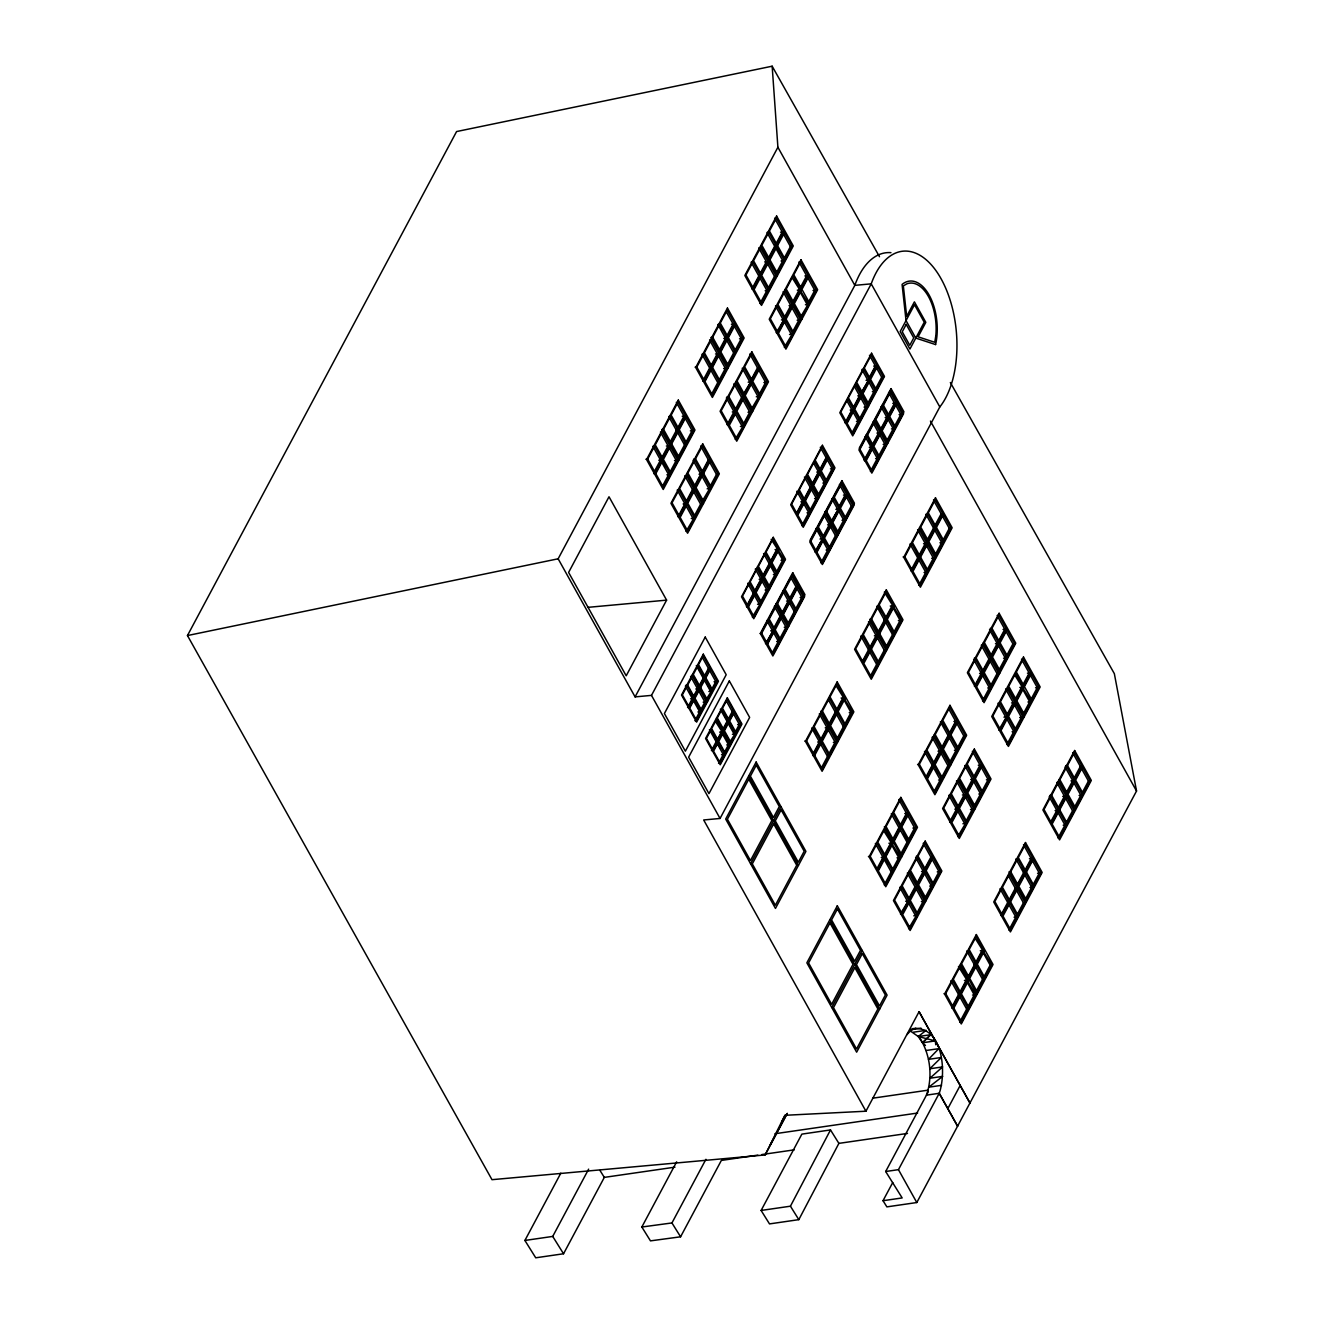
<?xml version="1.0" encoding="UTF-8"?>
<svg xmlns="http://www.w3.org/2000/svg" width="1324" height="1324" viewBox="0 0 1324 1324"><rect width="100%" height="100%" fill="white"/><g stroke="black" fill="none" stroke-linecap="round" stroke-linejoin="round"><path stroke-width="1.5" d="M950.351 382.52L1114.345 673.668L1136.538 791.007L916.804 1202.54L886.881 1206.876L883.025 1200.703L902.174 1197.939L885.673 1171.508L898.45 1169.655L939.229 1093.293C946.66 1072.523 943.135 1024.875 912.203 1028.682M879.484 256.707L772.157 66.2L456.581 131.556L187.462 635.553L491.998 1179.684L765.14 1154.942L784.867 1115.304L865.929 1111.217L919.071 1011.685L969.946 1103.008L919.071 1011.685M761.118 1210.45L790.428 1206.197L830.496 1129.935L838.886 1143.373L798.819 1219.652L769.509 1223.906L761.118 1210.45L801.864 1134.122L830.496 1129.935M187.462 635.553L558.149 558.794L777.9 147.262L772.157 66.2M647.668 459.08L654.586 446.122L662.265 459.908L655.347 472.867L647.668 459.08L645.913 459.246M663.539 429.357L670.474 416.398L678.153 430.168L671.218 443.126L663.539 429.357L661.785 429.506M696.821 367.046L703.739 354.087L711.418 367.873L704.5 380.832L696.821 367.046L695.067 367.211M711.336 339.854L704.418 352.813L712.097 366.599L719.015 353.64L711.336 339.854L709.581 340.02M712.693 337.306L719.611 324.347L727.29 338.133L720.372 351.092L712.693 337.306L710.938 337.471M753.637 288.781L760.555 275.822L752.876 262.053L745.958 275.011L753.637 288.781L751.883 288.946M761.234 274.565L768.152 261.606L760.472 247.82L753.555 260.778L761.234 274.565L759.48 274.713M768.764 232.312L761.83 245.271L769.509 259.057L776.427 246.098L768.764 232.312L766.993 232.478L782.798 260.828M776.361 218.079L769.443 231.038L777.122 244.824L784.04 231.865L776.361 218.079L774.606 218.245M654.453 471.41L668.107 445.84M669.464 443.292L683.995 416.1L676.316 402.314M702.73 380.998L717.26 353.806M719.478 349.635L733.132 324.066M752.744 287.325L766.397 261.755M768.632 257.601L782.285 232.014M654.9 472.205L660.08 462.49M663.357 456.35L667.693 448.257M672.509 439.22L676.829 431.127L678.583 430.962L686.262 444.748L679.344 457.707L671.665 443.921L678.583 430.962M679.245 426.609L682.704 420.138M704.914 378.548L710.094 368.817L711.849 368.668L719.528 382.437L712.61 395.396L704.931 381.626L711.849 368.668M712.511 364.315L717.691 354.584L719.445 354.435L727.124 368.221L720.206 381.18L712.527 367.393L719.445 354.435M719.925 350.43L725.105 340.715M727.521 336.197L732.702 326.482M753.191 288.119L759.248 276.782L761.002 276.617L768.681 290.403L761.763 303.362L760.009 303.527M760.787 273.886L763.385 269.037M769.939 256.773L775.119 247.042L776.874 246.893L784.553 260.663L777.635 273.621L769.956 259.852L776.874 246.893M777.536 242.54L782.716 232.809L784.47 232.66L792.149 246.43L785.231 259.388L777.552 245.619L784.47 232.66M662.943 458.634L669.861 445.675L662.182 431.889L655.264 444.847L662.943 458.634L661.189 458.799M678.831 428.91L685.749 415.951L678.07 402.165L671.152 415.124L678.831 428.91L677.061 429.059M727.968 336.859L734.886 323.9L727.207 310.114L720.289 323.073L727.968 336.859L726.214 337.024M655.794 473.661L662.712 460.702L670.391 474.488L663.473 487.447L655.794 473.661L654.039 473.827M671.069 473.214L677.987 460.256L670.308 446.469L663.39 459.428L671.069 473.214L669.315 473.38M686.18 416.729L679.262 429.688L686.941 443.474L693.859 430.515L686.18 416.729L684.425 416.894L692.104 430.681L677.59 457.872M728.498 365.672L735.416 352.714L727.737 338.927L720.819 351.886L728.498 365.672L726.727 365.821M736.094 351.439L743.012 338.481L735.333 324.694L728.415 337.653L736.094 351.439L734.34 351.588M761.002 276.617L754.084 289.575L761.763 303.362M768.599 262.384L761.681 275.342L769.36 289.128L776.278 276.17L768.599 262.384L766.844 262.549M662.579 485.991L676.233 460.421L669.514 448.356M711.716 393.94L725.37 368.37L718.651 356.322M727.604 364.216L741.258 338.63L734.539 326.581M760.87 301.905L767.606 289.294M768.466 287.672L774.523 276.335L776.278 276.17M776.741 272.165L790.395 246.595L792.149 246.43M687.322 502.392L694.239 489.433L686.56 475.647L679.642 488.606L687.322 502.392L685.567 502.541L678.831 515.152M695.596 486.884L702.514 473.926L694.835 460.14L687.917 473.098L695.596 486.884L693.842 487.05M695.514 458.865L702.432 445.907L710.111 459.693L703.193 472.651L695.514 458.865L693.759 459.031M728.862 424.574L735.78 411.615L728.101 397.829L721.183 410.788L728.862 424.574L727.108 424.739L741.622 397.548L743.376 397.382L735.714 383.612L733.943 383.761L749.748 412.128L743.691 423.465M727.025 396.72L728.779 396.571L735.714 383.612M801.483 288.566L808.401 275.607L800.722 261.821L793.804 274.78L801.483 288.566L799.729 288.731L792.133 302.964M686.428 500.935L692.485 489.582L694.239 489.433M694.703 485.428L708.357 459.858L710.111 459.693M743.856 393.377L759.264 367.658L751.585 353.872L744.667 366.831L752.346 380.617M751.453 379.144L757.51 367.807L759.264 367.658M784.718 316.85L790.776 305.513M800.59 287.109L806.647 275.773M679.278 515.946L685.319 504.609L687.073 504.444L694.752 518.23L687.835 531.189L686.08 531.354L702.365 503.997L694.686 490.228L692.932 490.377L686.875 501.713M696.01 484.601L701.207 474.869L702.961 474.72L710.64 488.49L703.723 501.448L701.968 501.614L718.237 474.273L710.558 460.487L708.803 460.653M702.746 471.989L707.943 462.258M729.276 422.29L734.472 412.575L726.346 397.994L728.101 397.829M738.61 404.813L742.069 398.342L743.823 398.176L751.502 411.963L735.234 439.32M745.164 392.549L750.344 382.835L752.098 382.669L759.777 396.455L752.86 409.414L751.105 409.579L767.374 382.222L759.711 368.436L757.94 368.602L751.9 379.938M781.028 325.39L783.609 320.524M785.165 317.644L791.222 306.307L792.977 306.142L800.656 319.928L784.371 347.269L786.125 347.12L793.043 334.161L785.364 320.375L778.446 333.334L786.125 347.12M793.44 302.137L798.637 292.422M803.635 283.038L807.094 276.567M679.725 516.625L686.643 503.666L678.964 489.88L672.046 502.839L679.725 516.625L677.971 516.774M743.376 397.382L736.458 410.341L728.779 396.571M744.75 394.833L751.668 381.875L743.989 368.105L737.071 381.064L744.75 394.833L742.996 394.999M778.016 332.539L784.933 319.58L777.254 305.794L770.336 318.753L778.016 332.539L776.261 332.705L792.53 305.348L784.851 291.561L777.933 304.52L785.612 318.306M800.805 289.84L793.887 302.799L786.208 289.013L793.126 276.054L800.805 289.84L797.296 290.171M687.073 504.444L680.155 517.403L687.835 531.189M694.686 490.228L687.768 503.186L695.448 516.956M702.961 474.72L696.043 487.679L703.723 501.448M701.886 473.611L703.64 473.446L710.558 460.487M743.823 398.176L736.905 411.135L744.584 424.921M752.098 382.669L745.18 395.628L752.86 409.414M759.711 368.436L752.777 381.395L760.456 395.181M792.977 306.142L786.059 319.101L793.721 332.887M801.252 290.635L794.334 303.593L802.013 317.379L808.931 304.421L792.331 277.941M694.554 515.499L700.611 504.163L702.365 503.997M710.425 485.759L716.483 474.422L718.237 474.273M759.579 393.725L765.62 382.388L749.831 354.021M792.844 331.414L798.885 320.077L783.096 291.727M800.259 317.528L816.527 290.188L808.848 276.402L801.93 289.36L809.609 303.146M808.716 301.69L814.773 290.353L798.968 261.987L800.722 261.821M743.906 426.196L736.988 439.154L729.309 425.368L736.227 412.409L743.906 426.196L740.397 426.51M666.601 600.136L626.202 675.803L568.608 572.431L609.007 496.765L666.601 600.136L587.724 607.368M558.149 558.794L635.09 696.887L854.824 285.355A84.637 45.678 84.8 0 1 890.953 252.652M635.09 696.887L651.491 695.381L871.225 283.849A84.637 45.678 84.8 0 1 941.083 278.768A84.637 45.678 84.8 0 1 939.808 406.948L720.057 818.464L703.673 819.97L865.929 1111.217M685.849 685.253L687.603 685.087L692.353 676.183L699.304 688.662L694.554 697.566L692.783 697.731M698.046 665.542L693.279 674.446L700.231 686.924L704.997 678.02L698.046 665.542L696.275 665.691M755.756 591.977L762.674 579.018L757.03 568.906L750.112 581.865L755.756 591.977L754.316 592.722M822.072 447.148L815.154 460.107L820.93 470.483L827.848 457.525L822.072 447.148L820.317 447.297L832.217 468.679L817.702 495.871L819.457 495.706L826.375 482.747L820.582 472.354L818.828 472.519L812.787 483.856M862.652 392.98L869.57 380.021L863.629 369.346L856.711 382.305L862.652 392.98L860.898 393.145L877.167 365.788L871.225 355.113L864.307 368.072L870.249 378.747M697.549 688.828L687.57 707.513L689.324 707.347L694.074 698.443L687.123 685.964L682.373 694.868L689.324 707.347M698.476 687.073L708.456 668.388L710.21 668.239L703.259 655.761L698.509 664.665L705.46 677.143L703.706 677.292L697.748 666.601M689.87 704.666L691.773 701.108M694.14 696.672L697.947 689.539L699.701 689.39L706.652 701.852L701.902 710.773L694.951 698.294L699.701 689.39M699.833 686.014L703.64 678.898L705.394 678.732L712.345 691.211L707.579 700.115L705.824 700.264M705.047 676.233L708.853 669.116L710.607 668.951L717.558 681.43L706.784 698.493M705.46 677.143L710.21 668.239M696.672 720.537L701.422 711.633L694.471 699.171L689.721 708.075L696.672 720.537L694.918 720.703M698.873 687.801L700.628 687.636L705.394 678.732M710.607 668.951L705.857 677.855L712.808 690.334M746.405 606.375L760.919 579.184M763.137 575.013L776.791 549.443M796.568 513L810.222 487.431L811.976 487.265L806.184 476.872L799.266 489.83L805.058 500.224L811.976 487.265M812.439 483.26L819.175 470.649M820.053 469.027L826.093 457.69L827.848 457.525M747.58 605.333L753.637 593.996L755.392 593.831L761.035 603.943L754.117 616.901L752.363 617.067L768.632 589.71L762.988 579.598L761.234 579.763L756.054 589.478M763.468 575.592L769.525 564.256L771.28 564.09L776.907 574.202L769.989 587.161L764.362 577.049L771.28 564.09M771.064 561.359L776.245 551.645M851.928 409.91L845.01 422.869L846.764 422.72L853.682 409.761L847.741 399.087L840.823 412.045L846.764 422.72M853.484 407.031L859.541 395.694M869.355 377.29L875.412 365.954M796.899 513.596L802.956 502.259L804.711 502.094L810.503 512.487L803.585 525.446L797.793 515.053L804.711 502.094M805.373 497.741L810.553 488.026L812.307 487.861L818.1 498.254L811.182 511.213L809.427 511.378M820.384 469.623L826.424 458.286L828.195 458.121L833.971 468.514L827.053 481.473L821.277 471.079L828.195 458.121M847.079 420.254L852.275 410.539L854.03 410.374L859.971 421.049L853.053 434.007L847.112 423.332L854.03 410.374M853.814 407.643L859.872 396.306L861.626 396.141L867.584 406.816L860.65 419.774L854.708 409.099L861.626 396.141M862.967 390.514L868.147 380.799L869.918 380.633L875.859 391.308L868.941 404.267L867.187 404.432M872.301 373.037L875.76 366.566L877.514 366.4L883.456 377.075L876.538 390.034L870.596 379.359L877.514 366.4M755.077 593.251L748.159 606.21L742.516 596.098L749.434 583.139L755.077 593.251L753.323 593.417M770.949 563.511L764.031 576.47L758.404 566.358L765.322 553.399L770.949 563.511L769.194 563.676M778.545 549.278L771.627 562.237L766 552.125L772.918 539.166L778.545 549.278L775.037 549.609M804.38 501.498L797.462 514.457L791.669 504.063L798.587 491.105L804.38 501.498L800.871 501.813M813.333 484.716L820.251 471.758L814.475 461.381L807.557 474.34L813.333 484.716L811.579 484.882M746.719 606.955L748.474 606.789L755.392 593.831M762.988 579.598L756.07 592.556L761.714 602.668M778.876 549.857L771.958 562.816L777.585 572.928L784.503 559.969L771.164 539.331M861.295 395.528L854.377 408.487L848.419 397.812L855.337 384.854L861.295 395.528L857.77 395.843M803.635 500.985L805.389 500.82L812.307 487.861M820.582 472.354L813.664 485.312L819.457 495.706M869.918 380.633L862.983 393.592L868.941 404.267M695.878 718.915L699.668 711.799L685.369 686.13M711.998 688.712L715.804 681.595L702.498 657.697M760.82 601.212L766.877 589.875L755.276 569.072L757.03 568.906M768.234 587.326L775.152 574.368L763.567 553.564M776.692 571.471L782.749 560.135L778.049 551.711M801.831 525.611L816.345 498.42L804.429 477.037M852.159 432.534L858.895 419.923M859.773 418.318L865.813 406.965L854.576 386.79M868.048 402.81L881.701 377.241L883.456 377.075M772.339 652.682L785.993 627.113L774.391 606.309L776.145 606.144L781.789 616.256L765.52 643.613L767.275 643.447L774.192 630.489L768.549 620.377L761.631 633.335L759.877 633.501M776.145 606.144L769.227 619.102L774.871 629.214M775.765 603.761L777.519 603.595L784.437 590.636L790.064 600.748L783.146 613.707L781.392 613.873L788.31 600.914M810.784 541.317L817.702 528.359L823.495 538.736L816.577 551.694M824.918 511.743L826.673 511.577L833.59 498.618L839.366 509.012L832.448 521.97L830.694 522.119L846.979 494.779L841.187 484.385L839.433 484.551L851.332 505.917L844.414 518.876M841.187 484.385L834.269 497.344L840.061 507.737M859.938 449.283L866.856 436.324L872.814 446.999L865.896 459.958L864.125 460.123L878.656 432.931M867.534 435.05L874.469 422.091L880.41 432.766L873.492 445.725L867.534 435.05L865.78 435.215M881.668 405.475L883.422 405.326L890.34 392.367L896.282 403.026L889.364 415.984L887.61 416.15M724.046 730.07L728.796 721.199L722.06 709.118L717.31 717.989L724.046 730.07L722.292 730.236L732.238 711.617L733.993 711.451L727.257 699.353L722.523 708.241L729.259 720.322L727.505 720.488L721.729 710.127M773.977 627.758L780.035 616.421L781.789 616.256M789.849 598.018L795.906 586.681L797.66 586.515L792.033 576.403L785.115 589.362L790.742 599.474L797.66 586.515M814.823 551.86L831.091 524.503L825.315 514.126L818.381 527.084L824.173 537.461M823.28 536.005L829.337 524.668M839.168 506.281L845.225 494.928M767.572 640.948L772.753 631.234L766.795 620.542L768.549 620.377M774.308 628.337L780.349 617.001L782.12 616.835L787.747 626.947L784.238 627.278M782.583 612.83L788.641 601.493L790.395 601.344L796.022 611.456L794.268 611.605L783.609 592.49M791.04 596.992L796.237 587.26L797.991 587.111L803.618 597.223L800.11 597.538M880.013 430.383L894.528 403.191M816.014 550.834L821.211 541.119M824.488 534.979L829.668 525.264L831.422 525.115L837.215 535.492L830.297 548.45L824.504 538.074L831.422 525.115M832.763 519.488L837.943 509.757L839.714 509.608L845.49 519.984L838.572 532.943L832.779 522.566L839.714 509.608M839.499 506.877L845.556 495.524L847.31 495.375L853.086 505.751L846.168 518.71L840.392 508.333L847.31 495.375M865.333 459.114L870.53 449.399M872.946 444.881L878.126 435.166M882.082 427.751L887.279 418.036L889.033 417.871L894.974 428.546L891.466 428.877M889.678 413.518L894.875 403.803L896.629 403.638L902.571 414.313L899.062 414.644M767.589 644.027L774.507 631.068L780.15 641.18L776.642 641.511M782.12 616.835L775.185 629.794L780.829 639.906L779.075 640.071M790.395 601.344L783.477 614.303L789.104 624.415M797.991 587.111L791.073 600.07L796.7 610.182M888.685 417.259L881.767 430.217L875.826 419.543L882.744 406.584L888.685 417.259L885.177 417.59M816.908 552.29L823.826 539.331L829.618 549.725L822.701 562.683L820.946 562.849M721.365 731.99L711.418 750.609L713.173 750.443L717.906 741.572L711.17 729.474L706.437 738.362L713.173 750.443M875.578 458.601L879.086 458.286L873.145 447.611L866.227 460.57L864.473 460.735M883.174 444.368L886.699 444.053L880.741 433.378L873.823 446.337L879.781 457.012L878.011 457.177L870.414 471.41M880.344 430.995L882.115 430.83L889.033 417.871M896.629 403.638L889.711 416.597L895.653 427.271L893.899 427.437M712.759 749.533L716.549 742.433L718.303 742.268L725.039 754.349L720.289 763.236L713.553 751.138L718.303 742.268M718.899 737.998L720.802 734.456M723.632 729.16L727.422 722.06L729.176 721.894L735.912 733.993L731.179 742.863L729.408 743.029M730.732 715.854L732.619 712.312L734.373 712.147L741.109 724.228L730.368 741.241M718.369 740.695L723.119 731.824L716.383 719.726L711.65 728.614L718.369 740.695L716.615 740.861L710.856 730.5M729.259 720.322L733.993 711.451M723.5 732.52L718.767 741.39L725.502 753.488L730.236 744.601L715.589 721.613M729.176 721.894L724.443 730.765L731.179 742.863M734.373 712.147L729.64 721.017L736.376 733.115M787.35 624.564L801.864 597.372L791.222 578.257M821.807 561.227L828.543 548.616M829.403 546.994L835.461 535.657L837.215 535.492M837.678 531.487L843.736 520.15L831.836 498.784L833.59 498.618M878.888 455.555L884.945 444.219L879.98 435.315M886.302 441.67L893.22 428.711L880.99 406.749M894.759 425.815L900.816 414.478L888.586 392.516L890.34 392.367M718.535 763.385L723.748 753.637M724.691 751.867L728.481 744.767L722.705 734.406M735.565 731.493L739.355 724.394L726.462 701.257M674.959 1167.156L604.323 1177.384L563.544 1253.762L535.723 1257.8L524.9 1240.456L560.813 1173.18M806.548 740.894L813.466 727.935L821.145 741.705L814.227 754.663L806.548 740.894L804.793 741.043M822.419 711.154L829.337 698.195L837.016 711.981L830.098 724.94L822.419 711.154L820.665 711.319M862.603 635.884L855.685 648.843L863.364 662.629L870.282 649.67L862.603 635.884L860.848 636.05L876.654 664.4L878.408 664.251L870.729 650.465L868.974 650.63L862.917 661.967M870.216 621.651L863.298 634.61L870.96 648.396L877.895 635.437L870.216 621.651L868.461 621.817M871.573 619.119L878.491 606.16L886.17 619.93L879.252 632.889L871.573 619.119L869.818 619.268M904.838 556.808L911.756 543.85L919.435 557.636L912.517 570.594L904.838 556.808L903.084 556.974M919.352 529.617L912.435 542.575L920.114 556.361L927.032 543.403L919.352 529.617L917.598 529.782M935.224 499.876L928.306 512.835L935.985 526.621L942.903 513.662L935.224 499.876L933.47 500.042M750.576 863.745L781.028 806.713M524.9 1240.456L552.72 1236.417L588.634 1169.142M813.333 753.207L826.987 727.637M828.344 725.089L842.858 697.913M862.47 661.173L876.124 635.603M878.358 631.432L892.012 605.862M910.763 570.743L918.36 556.527L916.44 553.068M919.22 554.905L925.277 543.568M927.495 539.398L941.149 513.828L942.903 513.662M813.78 754.001L818.96 744.287M822.237 738.147L826.557 730.054M829.652 724.261L835.709 712.924L837.463 712.775L845.142 726.545L838.224 739.504L830.545 725.734L837.463 712.775M838.109 708.423L841.567 701.935M871.391 646.112L875.71 638.019M878.805 632.227L883.985 622.512M886.401 617.994L891.582 608.279M914.652 565.067L917.251 560.201M919.667 555.699L924.847 545.968M927.942 540.192L933.999 528.855L935.754 528.69L943.433 542.476L936.515 555.435L928.836 541.648L935.754 528.69M937.276 522.715L941.596 514.622L943.35 514.457L951.029 528.243L944.111 541.202L936.432 527.415L943.35 514.457M821.823 740.447L828.741 727.488L821.062 713.702L814.144 726.661L821.823 740.447L820.069 740.596M844.613 697.748L837.695 710.707L830.016 696.921L836.933 683.962L844.613 697.748L841.104 698.062M886.848 618.656L893.766 605.697L886.087 591.927L879.169 604.886L886.848 618.656L885.094 618.821M935.307 527.895L928.389 540.854L920.71 527.068L927.628 514.109L935.307 527.895L933.552 528.061M814.657 755.458L821.592 742.499L829.271 756.285L822.336 769.244L814.657 755.458L812.903 755.623M829.949 755.011L836.867 742.052L829.188 728.266L822.27 741.225L829.949 755.011L828.195 755.177M845.06 698.542L838.142 711.501L845.821 725.271L852.739 712.312L836.139 685.849M870.729 650.465L863.811 663.423L871.49 677.209L878.408 664.251M871.407 649.19L878.325 636.232L886.004 650.018L879.086 662.976L871.407 649.19L869.653 649.356M879.682 633.683L886.6 620.724L894.279 634.51L887.361 647.469L879.682 633.683L877.928 633.848M894.213 606.491L887.295 619.45L894.958 633.236L901.892 620.277L884.333 592.076M920.627 585.158L927.561 572.2L919.882 558.43L912.948 571.389L920.627 585.158L918.873 585.324M920.561 557.156L927.479 544.197L935.158 557.967L928.24 570.925L920.561 557.156L918.806 557.305M821.459 767.788L835.113 742.218L828.394 730.153M837.331 738.047L850.984 712.477L844.265 700.413M870.596 675.753L884.25 650.183L886.004 650.018M886.468 646.013L893.204 633.402L891.284 629.959M894.081 631.78L900.121 620.443L893.419 608.378M919.75 583.702L926.469 571.091M927.346 569.469L933.403 558.132L918.558 531.503M935.621 553.962L949.275 528.392L951.029 528.243M757.841 1155.124L721.365 1160.42L680.586 1236.798L650.481 1240.869L641.842 1227.017L676.647 1161.827M641.842 1227.017L671.947 1222.946L705.924 1159.311M870.199 856.347L877.117 843.388L884.796 857.174L877.862 870.133L870.199 856.347L868.428 856.512M886.07 826.606L892.988 813.648L900.668 827.434L893.75 840.392L886.07 826.606L884.316 826.772M900.585 799.415L893.667 812.373L901.346 826.159L908.264 813.201L900.585 799.415L898.831 799.58L914.636 827.947L908.578 839.284M919.336 764.312L926.254 751.353L933.933 765.14L927.015 778.098L919.336 764.312L917.582 764.461M933.85 737.12L926.932 750.079L934.612 763.865L941.529 750.907L933.85 737.12L932.096 737.286L940.222 751.85L935.025 761.565M942.125 721.613L935.207 734.572L942.887 748.358L949.804 735.399L942.125 721.613L940.371 721.779L956.176 750.129M976.152 686.047L983.087 673.088L975.407 659.302L968.473 672.261L976.152 686.047L974.398 686.213M976.086 658.028L983.004 645.069L990.683 658.856L983.765 671.814L976.086 658.028L974.332 658.193M991.279 629.579L984.361 642.537L992.04 656.307L998.958 643.348L991.279 629.579L989.524 629.727L1005.313 658.094M991.957 628.304L998.875 615.346L1006.554 629.115L999.637 642.074L991.957 628.304L990.203 628.453M876.985 868.676L890.638 843.107M891.995 840.558L899.592 826.325M900.452 824.703L906.51 813.366M926.121 776.625L939.775 751.056M942.009 746.902L955.647 721.332M975.275 684.591L982.011 671.98M982.871 670.358L988.929 659.021L990.683 658.856M991.146 654.85L1004.8 629.281M877.415 869.471L882.611 859.739M885.011 855.238L890.208 845.506M894.163 838.109L899.36 828.394L901.114 828.228L908.794 842.014L901.859 854.973L894.196 841.187L901.114 828.228M901.76 823.876L906.957 814.161L908.711 813.995L916.39 827.781L909.472 840.74L901.793 826.954L908.711 813.995M927.429 775.798L932.626 766.083L934.38 765.917L942.059 779.704L935.141 792.662L927.462 778.876L934.38 765.917M942.44 747.679L948.497 736.343L950.251 736.194L957.931 749.963L951.013 762.922L949.258 763.087M950.036 733.463L955.233 723.731M975.705 685.385L981.763 674.048M983.302 671.152L985.9 666.286M987.638 663.059L989.359 659.815L991.113 659.65L998.793 673.436L991.875 686.395L984.195 672.609L991.113 659.65M992.454 654.023L995.052 649.174M999.19 641.412L1004.37 631.697M885.475 855.9L892.393 842.941L884.713 829.155L877.795 842.114L885.475 855.9L883.72 856.065M957.418 721.166L950.483 734.125L942.82 720.339L949.738 707.38L957.418 721.166L953.892 721.481M885.988 884.713L892.906 871.755L885.226 857.969L878.309 870.927L885.988 884.713L884.233 884.862M892.823 843.736L885.905 856.694L893.584 870.48L900.502 857.522L883.919 831.042M935.058 764.643L941.976 751.684L949.656 765.471L942.738 778.429L935.058 764.643L933.304 764.809M950.251 736.194L943.333 749.152L951.013 762.922M950.93 734.919L957.848 721.961L965.527 735.73L958.609 748.689L950.93 734.919L949.176 735.068M1000.15 670.887L1007.084 657.929L999.405 644.143L992.47 657.101L1000.15 670.887L998.395 671.053M1000.083 642.868L1007.001 629.91L1014.681 643.696L1007.763 656.654L1000.083 642.868L998.329 643.034M885.094 883.24L898.748 857.671L892.028 845.622M900.105 855.122L907.718 840.906M934.248 791.206L947.901 765.636L949.656 765.471M950.119 761.466L963.773 735.896L965.527 735.73M983.384 699.171L990.12 686.56M990.981 684.938L997.038 673.602L998.793 673.436M999.272 669.431L1012.926 643.861L1014.681 643.696M984.278 700.628L991.196 687.669L983.517 673.883L976.599 686.842L984.278 700.628L982.524 700.793M831.753 1007.498L862.205 950.466M918.128 884.151L925.046 871.192L917.366 857.406L910.449 870.365L918.128 884.151L916.357 884.3M918.045 856.131L924.963 843.173L932.642 856.959L925.724 869.918L918.045 856.131L916.291 856.297M951.393 821.84L958.311 808.881L950.632 795.095L943.714 808.054L951.393 821.84L949.639 822.005L964.153 794.814M958.99 807.607L965.908 794.648L958.228 780.862L951.311 793.821L958.99 807.607L957.235 807.772M1024.015 685.832L1030.933 672.873L1023.253 659.087L1016.336 672.046L1024.015 685.832L1022.26 685.998L1014.647 700.231M781.524 1122.255L785.38 1115.04M770.353 1144.747L786.704 1114.113M765.14 1154.942L787.366 1113.335M901.346 912.418L916.754 886.683L909.075 872.913L902.157 885.872L909.836 899.641M908.943 898.185L915 886.848L916.754 886.683M917.234 882.678L923.97 870.067M924.831 868.445L930.888 857.108L932.642 856.959M972.428 779.306L965.51 792.265L967.265 792.1L974.183 779.141L966.503 765.355L959.586 778.313L967.265 792.1M973.967 776.41L980.025 765.073M1007.233 714.116L1013.29 702.763M1023.121 684.376L1029.178 673.039M901.793 913.212L907.85 901.876L909.605 901.71L917.284 915.496L910.366 928.455L908.612 928.621L924.88 901.263L917.201 887.477L915.447 887.643L909.389 898.979M918.542 881.85L923.722 872.135L915.612 857.555L917.366 857.406M925.277 869.239L930.458 859.524M950.93 821.178L956.987 809.841L948.878 795.261L950.632 795.095M961.125 802.079L964.584 795.608L966.355 795.443L974.034 809.229L957.749 836.569M970.277 784.95L972.875 780.101L974.63 779.935L982.309 793.721L975.391 806.68L973.636 806.846L981.233 792.613M974.414 777.205L977.873 770.717M1003.542 722.656L1006.141 717.79L1007.895 717.625L1015.574 731.411L1008.656 744.369L1006.902 744.535L1021.416 717.343L1005.611 688.993M1007.68 714.894L1013.737 703.557L1015.491 703.408L1023.171 717.178L1016.253 730.136L1014.498 730.302M1015.955 699.403L1020.291 691.293M1025.289 681.926L1029.609 673.817M902.24 913.874L909.158 900.916L901.479 887.146L894.561 900.105L902.24 913.874L900.486 914.04M981.779 764.908L974.861 777.867L967.182 764.08L974.1 751.122L981.779 764.908L978.271 765.239M1000.53 729.805L1007.448 716.847L999.769 703.061L992.851 716.019L1000.53 729.805L998.776 729.954L1015.045 702.614L1007.365 688.828L1000.447 701.786L1008.127 715.572M1023.336 687.106L1016.418 700.065L1008.739 686.279L1015.657 673.32L1023.336 687.106L1019.811 687.421M909.605 901.71L902.687 914.669L910.366 928.455M917.201 887.477L910.283 900.436L917.962 914.222M933.834 884.482L940.752 871.523L933.072 857.753L926.155 870.712L933.834 884.482L932.079 884.647L924.483 898.88L926.237 898.715L933.155 885.756L925.476 871.97L918.558 884.929L926.237 898.715M966.355 795.443L959.42 808.401L967.099 822.187M974.63 779.935L967.712 792.894L975.391 806.68M982.226 765.702L975.308 778.661L982.987 792.447L989.905 779.488L982.226 765.702L980.472 765.868M1007.895 717.625L1000.977 730.583L1008.656 744.369M1015.491 703.408L1008.574 716.367L1016.253 730.136M1023.766 687.901L1016.849 700.859L1024.528 714.629L1031.446 701.67L1014.863 675.207M917.069 912.766L923.126 901.429L907.321 873.062M932.94 883.025L938.997 871.689L923.209 843.338L924.963 843.173M966.222 820.731L972.263 809.378L956.474 781.028L958.228 780.862M982.094 790.991L988.151 779.654L972.346 751.287M1022.773 714.794L1037.288 687.603L1021.499 659.253L1023.253 659.087M966.421 823.462L959.503 836.42L951.824 822.634L958.741 809.676L966.421 823.462L962.912 823.776M1032.124 700.413L1039.042 687.454L1031.363 673.668L1024.445 686.626L1032.124 700.413L1030.37 700.562M945.717 993.563L952.635 980.604L960.314 994.39L953.396 1007.349L945.717 993.563L943.962 993.712M960.992 993.116L967.91 980.157L960.231 966.371L953.313 979.33L960.992 993.116L959.238 993.265M968.506 950.864L961.588 963.822L969.267 977.609L976.185 964.65L968.506 950.864L966.752 951.029L982.557 979.379L984.311 979.214L976.632 965.444L974.878 965.593L973.14 968.837M1002.533 915.298L1009.451 902.339L1001.771 888.553L994.854 901.512L1002.533 915.298L1000.779 915.463M1010.725 871.788L1017.659 858.829L1025.339 872.599L1018.404 885.557L1010.725 871.788L1008.971 871.937M1025.256 844.596L1018.338 857.555L1026.017 871.324L1032.935 858.366L1025.256 844.596L1023.502 844.745M1050.925 796.518L1044.007 809.477L1051.686 823.263L1058.604 810.305L1050.925 796.518L1049.171 796.684L1064.959 825.034M1051.604 795.244L1058.521 782.285L1066.201 796.072L1059.283 809.03L1051.604 795.244L1049.849 795.41M1067.475 765.504L1074.393 752.545L1082.072 766.331L1075.154 779.29L1067.475 765.504L1065.721 765.669M939.229 1093.293L957.583 1126.161L939.229 1093.293L926.452 1095.147C932.361 1078.133 930.706 1058.753 922.547 1042.766L931.434 1033.912M951.625 1007.498L966.156 980.306M968.374 976.152L982.027 950.582M1001.639 913.841L1015.293 888.272L1017.047 888.106L1009.368 874.32L1002.45 887.279L1010.129 901.065L1017.047 888.106M1016.65 885.723L1024.263 871.49L1022.343 868.048M1025.124 869.868L1031.181 858.531M1050.793 821.807L1057.528 809.196M1058.389 807.574L1064.446 796.237M1066.664 792.066L1080.318 766.497L1082.072 766.331M952.932 1006.67L958.99 995.334L960.744 995.168L968.423 1008.954L961.505 1021.913L953.826 1008.127L960.744 995.168M961.406 990.815L965.726 982.722M968.82 976.93L971.419 972.081M977.278 961.092L981.614 952.982M1002.086 914.636L1008.143 903.299L1009.898 903.134L1017.577 916.92L1010.659 929.878L1008.905 930.044M1009.682 900.403L1015.74 889.066L1017.494 888.901L1025.173 902.687L1018.255 915.645L1010.576 901.859L1017.494 888.901M1017.957 884.895L1024.015 873.559L1025.769 873.393L1033.448 887.179L1026.53 900.138L1024.776 900.303M1025.554 870.662L1030.751 860.948M1052.1 820.979L1057.28 811.248L1059.034 811.099L1066.714 824.869L1059.796 837.827L1058.042 837.993M1058.836 808.368L1064.016 798.637M1067.111 792.861L1073.168 781.524L1074.923 781.359L1082.602 795.145L1075.684 808.103L1073.913 808.252M1074.707 778.628L1080.765 767.291L1082.519 767.126L1090.198 780.912L1083.28 793.87L1075.601 780.084L1082.519 767.126M983.782 950.417L976.864 963.376L969.185 949.589L976.102 936.631L983.782 950.417L980.273 950.731M1067.558 793.523L1074.476 780.564L1066.796 766.778L1059.879 779.737L1067.558 793.523L1065.803 793.688M968.341 980.935L961.423 993.894L969.102 1007.68L976.02 994.721L958.477 966.537L960.231 966.371M976.632 965.444L969.714 978.403L977.393 992.173L975.623 992.338M984.229 951.211L977.311 964.17L984.99 977.939L991.908 964.981L975.308 938.517M1009.898 903.134L1002.98 916.092L1010.659 929.878M1025.769 873.393L1018.851 886.352L1026.53 900.138M1026.448 872.119L1033.365 859.16L1041.045 872.946L1034.127 885.905L1026.448 872.119L1024.693 872.284M1059.034 811.099L1052.117 824.058L1059.796 837.827M1059.713 809.825L1066.631 796.866L1074.31 810.652L1067.392 823.611L1059.713 809.825L1057.959 809.974M1074.923 781.359L1068.005 794.317L1075.684 808.103M959.751 1022.078L967.347 1007.845M968.225 1006.223L974.265 994.887L967.546 982.822M976.5 990.716L990.153 965.146L991.908 964.981M1009.765 928.422L1023.419 902.852L1025.173 902.687M1025.637 898.682L1032.372 886.07M1033.233 884.449L1039.29 873.112L1024.462 846.483M1058.902 836.371L1065.638 823.76M1066.515 822.138L1072.556 810.801L1074.31 810.652M1074.79 806.647L1080.847 795.294L1065.042 766.944M1082.387 792.414L1088.444 781.061L1090.198 780.912M977.393 992.173L984.311 979.214M885.673 1171.508L928.356 1091.572M883.025 1200.703L892.74 1182.531M947.785 1108.668L960.148 1085.514M906.708 1034.838L910.995 1030.436L915.844 1028.152M925.459 1045.497L922.547 1042.766L930.176 1035.186M910.051 1029.691L921.008 1028.103M913.394 1032.19L926.171 1030.337L918.26 1036.526L909.952 1030.701M931.037 1034.673L918.26 1036.526L922.547 1042.766L935.323 1040.912L935.77 1044.802M926.039 1050.511L938.815 1048.658L928.505 1059.349L941.281 1057.495L929.829 1068.766L942.605 1066.912L929.911 1078.233L942.688 1076.379L928.769 1087.186L941.546 1085.332M872.847 1098.175L927.925 1090.182M774.921 1133.741L917.631 1113.037M761.896 1154.545L794.301 1149.844M838.886 1143.373L907.486 1133.427M780.515 232.18L784.04 231.865M775.798 245.768L777.552 245.619M774.672 246.247L776.427 246.098M758.718 247.969L760.472 247.82M752.876 262.053L751.122 262.202L766.927 290.568M764.643 261.92L768.152 261.606M781.044 260.993L784.553 260.663M758.801 275.988L760.555 275.822M804.893 275.938L808.401 275.607M765.173 290.734L768.681 290.403M813.019 290.502L816.527 290.188M789.021 305.662L792.53 305.348M805.422 304.735L808.931 304.421M719.611 324.347L717.856 324.512L733.662 352.863L735.416 352.714M731.378 324.231L734.886 323.9M781.425 319.895L784.933 319.58M735.333 324.694L733.579 324.86L726.413 312.001M797.131 320.243L800.656 319.928M723.781 338.447L727.29 338.133M725.982 339.093L727.737 338.927M739.504 338.795L743.012 338.481M789.534 334.476L793.043 334.161M703.739 354.087L701.985 354.253L717.774 382.603L719.528 382.437M715.506 353.955L719.015 353.64M710.773 367.542L712.527 367.393M709.664 368.039L711.418 367.873M723.616 368.535L727.124 368.221M873.658 366.103L877.167 365.788M863.629 369.346L861.874 369.512L874.105 391.474M748.159 382.206L751.668 381.875M763.865 382.553L767.374 382.222M866.061 380.336L869.57 380.021M756.269 396.786L759.777 396.455M872.351 391.623L875.859 391.308M668.703 416.547L670.474 416.398M682.224 416.266L685.749 415.951M732.271 411.946L735.78 411.615M747.994 412.277L751.502 411.963M892.773 403.357L896.282 403.026M864.059 407.13L867.584 406.816M850.174 410.076L853.682 409.761M676.382 430.333L678.153 430.168M690.35 430.846L693.859 430.515M856.462 421.363L859.971 421.049M874.469 422.091L872.698 422.257L878.987 433.544L880.741 433.378M669.911 444.086L671.665 443.921M652.831 446.287L654.586 446.122M666.353 446.006L669.861 445.675M686.262 444.748L684.508 444.914L669.663 418.268M670.308 446.469L668.554 446.635L660.428 432.054M702.432 445.907L700.677 446.072L716.483 474.422M876.902 433.097L880.41 432.766M866.856 436.324L865.102 436.49L877.332 458.452M658.756 460.239L662.265 459.908M660.957 460.868L662.712 460.702M674.479 460.57L677.987 460.256M694.835 460.14L693.081 460.305L708.886 488.655M869.289 447.313L872.814 446.999M871.391 447.777L873.145 447.611M666.882 474.803L670.391 474.488M686.56 475.647L684.806 475.812L700.611 504.163M699.006 474.24L702.514 473.926M830.462 468.845L833.971 468.514M819.506 471.245L821.277 471.079M816.743 472.089L820.251 471.758M707.132 488.821L710.64 488.49M822.866 483.078L826.375 482.747M683.134 503.981L686.643 503.666M843.454 495.093L846.979 494.779M814.591 498.569L818.1 498.254M691.244 518.561L694.752 518.23M851.332 505.917L853.086 505.751M835.858 509.326L839.366 509.012M806.995 512.802L810.503 512.487M841.981 520.315L845.49 519.984M827.583 524.834L831.091 524.503M817.702 528.359L815.948 528.508L822.072 539.497L823.826 539.331M934.678 527.581L936.432 527.415M819.986 539.067L823.495 538.736M826.11 550.056L829.618 549.725M911.756 543.85L910.002 544.015L925.79 572.365M923.523 543.717L927.032 543.403M939.924 542.79L943.433 542.476M925.724 544.346L927.479 544.197M780.995 560.3L784.503 559.969M917.681 557.785L919.435 557.636M918.111 558.579L919.882 558.43M931.633 558.298L935.158 557.967M773.398 574.533L776.907 574.202M762.591 577.214L764.362 577.049M759.165 579.333L762.674 579.018M924.036 572.531L927.561 572.2M765.123 590.041L768.632 589.71M782.683 590.802L784.437 590.636M786.555 601.079L790.064 600.748M757.527 604.274L761.035 603.943M878.491 606.16L876.736 606.309L892.525 634.676L894.279 634.51M890.258 606.028L893.766 605.697M884.415 620.095L886.17 619.93M770.684 630.82L774.192 630.489M884.846 620.89L886.6 620.724M898.367 620.592L901.892 620.277M997.121 615.495L998.875 615.346M874.37 635.768L877.895 635.437M878.325 636.232L876.571 636.397L869.421 623.538M1003.046 629.446L1006.554 629.115M1005.247 630.075L1007.001 629.91M868.527 649.836L870.282 649.67M995.449 643.679L998.958 643.348M981.25 645.235L983.004 645.069M997.634 644.308L999.405 644.143M703.226 678.169L704.997 678.02M714.05 681.744L717.558 681.43M975.407 659.302L973.636 659.468L989.442 687.835M1003.559 658.243L1007.084 657.929M695.795 688.993L699.304 688.662M708.837 691.525L712.345 691.211M690.565 698.774L694.074 698.443M692.717 699.32L694.471 699.171M979.561 673.419L983.087 673.088M703.143 702.183L706.652 701.852M1027.424 673.188L1030.933 672.873M720.306 709.267L722.06 709.118M697.913 711.964L701.422 711.633M987.687 687.983L991.196 687.669M1035.534 687.768L1039.042 687.454M727.025 721.365L728.796 721.199M835.262 712.13L837.016 711.981M849.23 712.643L852.739 712.312M737.6 724.559L741.109 724.228M1011.536 702.928L1015.045 702.614M1027.937 702.001L1031.446 701.67M719.611 732.139L723.119 731.824M732.404 734.307L735.912 733.993M813.466 727.935L811.711 728.084L827.5 756.451L829.271 756.285M825.233 727.803L828.741 727.488M845.142 726.545L843.388 726.711L828.543 700.082M829.188 728.266L827.434 728.432L819.308 713.851M716.152 741.738L717.906 741.572M1003.94 717.161L1007.448 716.847M957.848 721.961L956.094 722.11L948.944 709.267M1019.662 717.509L1023.171 717.178M726.727 744.932L730.236 744.601M817.636 742.036L821.145 741.705M819.821 742.665L821.592 742.499M833.359 742.383L836.867 742.052M721.53 754.68L725.039 754.349M948.05 735.548L949.804 735.399M1012.066 731.742L1015.574 731.411M926.254 751.353L924.5 751.502L940.305 779.869M938.021 751.221L941.529 750.907M954.422 750.294L957.931 749.963M940.222 751.85L941.976 751.684M932.179 765.289L933.933 765.14M1074.393 752.545L1072.639 752.711L1088.444 781.061M938.534 780.035L942.059 779.704M970.674 779.472L974.183 779.141M986.397 779.803L989.905 779.488M1070.967 780.879L1074.476 780.564M1058.521 782.285L1056.767 782.451L1072.556 810.801M962.399 794.963L965.908 794.648M978.8 794.036L982.309 793.721M1062.692 796.386L1066.201 796.072M1079.077 795.459L1082.602 795.145M1064.877 797.015L1066.631 796.866M891.234 813.813L892.988 813.648M904.755 813.532L908.264 813.201M954.803 809.196L958.311 808.881M970.509 809.543L974.034 809.229M1055.079 810.619L1058.604 810.305M898.913 827.599L900.668 827.434M912.881 828.096L916.39 827.781M1063.205 825.2L1066.714 824.869M892.426 841.352L894.196 841.187M877.117 843.388L875.363 843.553L891.151 871.904L892.906 871.755M888.884 843.256L892.393 842.941M908.794 842.014L907.023 842.18L892.194 815.534M881.271 857.489L884.796 857.174M883.472 858.118L885.226 857.969M896.993 857.836L900.502 857.522M931.318 857.902L933.072 857.753M1017.659 858.829L1015.889 858.978L1031.694 887.345M1029.427 858.697L1032.935 858.366M1031.611 859.326L1033.365 859.16M921.521 871.506L925.046 871.192M937.243 871.854L940.752 871.523M1023.568 872.764L1025.339 872.599M1037.536 873.277L1041.045 872.946M929.647 886.087L933.155 885.756M1001.771 888.553L1000.017 888.718L1015.822 917.085M1029.94 887.494L1033.448 887.179M905.649 901.247L909.158 900.916M921.372 901.578L924.88 901.263M1008.822 902.025L1010.576 901.859M1007.696 902.505L1009.451 902.339M913.775 915.811L917.284 915.496M1014.068 917.234L1017.577 916.92M974.431 964.799L976.185 964.65M952.635 980.604L950.88 980.753L966.669 1009.12L968.423 1008.954M964.402 980.472L967.91 980.157M958.559 994.539L960.314 994.39M972.511 995.052L976.02 994.721M952.072 1008.292L953.826 1008.127M935.323 1040.912L918.26 1036.526L918.657 1035.765L922.547 1042.766M790.428 1206.197L798.819 1219.652M671.947 1222.946L680.586 1236.798M599.987 1170.449L604.323 1177.384M552.72 1236.417L563.544 1253.762M898.45 1169.655L916.804 1202.54M939.808 406.948L871.225 283.849L854.824 285.355L777.9 147.262M930.441 421.082L1136.538 791.007M869.471 355.279L881.701 377.241M883.422 405.326L889.364 415.984M934.43 501.763L949.275 528.392M998.081 617.232L1012.926 643.861M775.566 219.966L790.395 246.595M855.685 382.967L868.594 406.154M882.115 430.83L888.056 441.504M874.8 420.204L887.709 443.391M993.083 633.633L995.003 637.076M925.873 514.275L941.678 542.625M776.758 247.489L779.637 252.669M795.889 281.847L797.809 285.289M1022.972 689.787L1029.691 701.836M800.457 292.521L807.177 304.57M919.584 527.548L936.267 557.487M983.236 643.017L999.918 672.956M1007.614 686.759L1024.296 716.698M1058.753 780.217L1075.436 810.156M760.721 245.751L777.403 275.69M785.082 289.493L801.765 319.448M846.979 401.023L858.217 421.197M868.759 440.544L870.745 444.103M982.209 646.956L997.038 673.602M759.678 249.706L774.523 276.335M1052.729 800.573L1054.649 804.016M998.015 703.226L1013.82 731.576M775.5 305.96L791.289 334.31M813.681 463.268L824.62 482.912M957.053 723.847L963.773 735.896M806.531 475.002L819.109 497.576M826.673 511.577L832.448 521.97M879.335 608.494L881.254 611.936M825.646 512.256L838.224 534.813M942.969 723.947L944.889 727.389M720.455 326.68L722.374 330.123M964.749 765.52L980.554 793.887M742.234 368.254L758.023 396.621M824.521 516.012L835.461 535.657M805.389 500.82L811.182 511.213M870.447 619.599L887.13 649.538M934.099 735.052L950.781 764.991M958.46 778.793L975.143 808.749M1009.616 872.268L1026.299 902.207M711.567 337.786L728.25 367.724M735.945 381.544L752.628 411.483M796.833 491.27L808.749 512.653M818.563 530.709L820.483 534.168M823.71 539.96L825.646 543.419M877.531 638.118L884.25 650.183M823.032 541.235L827.864 549.89M941.182 753.571L947.901 765.636M1008.574 876.207L1023.419 902.852M710.541 341.741L717.691 354.584M936.184 769.972L938.104 773.431M957.947 811.562L964.666 823.611M735.432 414.296L742.152 426.361M772.074 566.358L773.961 569.717M983.434 953.098L990.153 965.146M757.394 567.053L769.625 589.014M777.519 603.595L783.146 613.707M703.64 473.446L711.319 487.232M776.509 604.29L788.756 626.269M903.878 834.004L906.758 839.168M924.682 873.857L931.401 885.921M821.31 711.633L837.976 741.572M884.945 827.086L901.627 857.042M909.323 870.844L926.006 900.783M960.463 964.302L977.145 994.241M662.43 429.837L679.113 459.776M686.792 473.578L703.474 503.517M747.679 583.288L759.281 604.108M773.696 632.922L778.396 641.346M748.474 606.789L754.117 616.901M814.31 730.269L816.229 733.711M886.07 860.302L887.99 863.745M663.556 463.036L665.476 466.478M899.724 887.295L915.529 915.662M653.791 448.008L668.637 474.654M677.209 490.046L692.998 518.396M707.082 683.366L710.061 688.712M728.845 722.904L734.621 733.281M697.268 667.478L710.591 691.36M721.266 711.005L734.158 734.141M700.628 687.636L707.579 700.115M829.834 919.766L879.633 1009.136M692.419 674.595L707.513 701.703M716.466 718.171L731.096 744.436M748.656 776.029L798.455 865.399M690.598 676.349L704.898 702.018L700.148 710.922L695.183 702.018M687.603 685.087L694.554 697.566M689.804 692.386L691.79 695.944M718.932 745.015L720.852 748.457M709.416 729.64L723.285 754.514M651.491 695.381L720.057 818.464M935.803 335.833L934.761 342.287L918.095 336.826L925.824 322.344L914.404 301.855L906.675 316.32L903.349 285.885L906.841 283.832A41.094 22.177 84.8 0 1 935.803 335.833M678.302 400.096L646.542 459.56L663.225 489.516L694.984 430.035L678.302 400.096M727.455 308.062L695.696 367.526L712.378 397.465L744.138 338.001L727.455 308.062M776.592 216.011L744.833 275.491L761.515 305.43L793.275 245.95L776.592 216.011M702.68 443.838L670.92 503.319L687.603 533.258L719.362 473.793L702.68 443.838M751.817 351.803L720.074 411.284L736.74 441.223L768.499 381.742L751.817 351.803M800.97 259.769L769.211 319.233L785.893 349.172L817.653 289.708L800.97 259.769M705.229 637.076L664.4 713.537L685.369 751.188L726.197 674.727L705.229 637.076M703.325 654.172L681.512 695.034L696.606 722.143L718.436 681.264L703.325 654.172M773.266 537.312L741.506 596.793L753.753 618.755L785.513 559.291L773.266 537.312M822.419 445.278L790.66 504.742L803.238 527.316L834.981 467.835L822.419 445.278M871.556 353.227L839.797 412.707L852.722 435.894L884.482 376.413L871.556 353.227M914.503 304.719L900.171 331.546L909.936 349.056L924.251 322.212L914.503 304.719M906.212 324.38L902.256 331.794L909.787 345.316L913.742 337.901L906.212 324.38M729.325 680.933L688.629 757.163L708.952 793.655L749.649 717.426L729.325 680.933M792.745 572.696L760.986 632.177L773.233 654.139L804.975 594.675L792.745 572.696M841.882 480.662L810.139 540.126L822.701 562.7L854.46 503.236L841.882 480.662M891.035 388.627L859.276 448.091L872.185 471.278L903.944 411.797L891.035 388.627M792.381 574.55L760.638 634.031L772.868 655.992L804.628 596.528L792.381 574.55M841.534 482.515L809.775 541.979L822.353 564.554L854.112 505.089L841.534 482.515M890.671 390.481L858.928 449.945L871.837 473.131L903.597 413.651L890.671 390.481M727.339 697.798L705.576 738.527L720.223 764.792L741.97 724.062L727.339 697.798M756.136 762.028L725.684 819.059L775.467 908.429L805.919 851.398L756.136 762.028M748.772 779.191L727.406 819.208L750.46 860.583L771.826 820.566L748.772 779.191M756.252 765.189L750.394 776.178L773.431 817.553L779.306 806.564L756.252 765.189M837.182 681.893L805.422 741.374L822.105 771.313L853.864 711.832L837.182 681.893M886.319 589.859L854.576 649.323L871.258 679.278L903.001 619.798L886.319 589.859M935.472 497.807L903.713 557.288L920.395 587.227L952.155 527.763L935.472 497.807M773.679 823.876L752.297 863.893L775.351 905.268L796.717 865.251L773.679 823.876M781.143 809.874L775.285 820.863L798.322 862.238L804.198 851.249L781.143 809.874M837.314 905.781L806.862 962.813L856.645 1052.183L887.097 995.151L837.314 905.781M829.966 922.927L808.583 962.962L831.638 1004.32L853.004 964.302L829.966 922.927M837.43 908.943L831.571 919.932L854.609 961.29L860.484 950.318L837.43 908.943M900.833 797.362L869.074 856.827L885.756 886.766L917.499 827.301L900.833 797.362M949.97 705.311L918.211 764.792L934.893 794.731L966.652 735.25L949.97 705.311M999.124 613.277L967.364 672.741L984.046 702.696L1015.789 643.216L999.124 613.277M854.857 967.629L833.491 1007.647L856.529 1049.022L877.895 1008.987L854.857 967.629M862.321 953.628L856.462 964.617L879.517 1005.975L885.375 995.003L862.321 953.628M925.195 841.104L893.435 900.585L910.118 930.524L941.877 871.043L925.195 841.104M974.348 749.07L942.589 808.534L959.271 838.473L991.031 779.009L974.348 749.07M1023.485 657.018L991.726 716.499L1008.408 746.438L1040.168 686.957L1023.485 657.018M976.351 934.562L944.591 994.043L961.274 1023.982L993.033 964.501L976.351 934.562M1025.488 842.527L993.728 901.992L1010.411 931.947L1042.17 872.466L1025.488 842.527M1074.641 750.493L1042.882 809.957L1059.564 839.896L1091.324 780.432L1074.641 750.493M935.588 344.571L915.778 338.083L906.03 320.573L902.074 284.412A43.146 23.286 84.8 0 1 929.167 295.136A43.146 23.286 84.8 0 1 935.588 344.571"/></g></svg>
